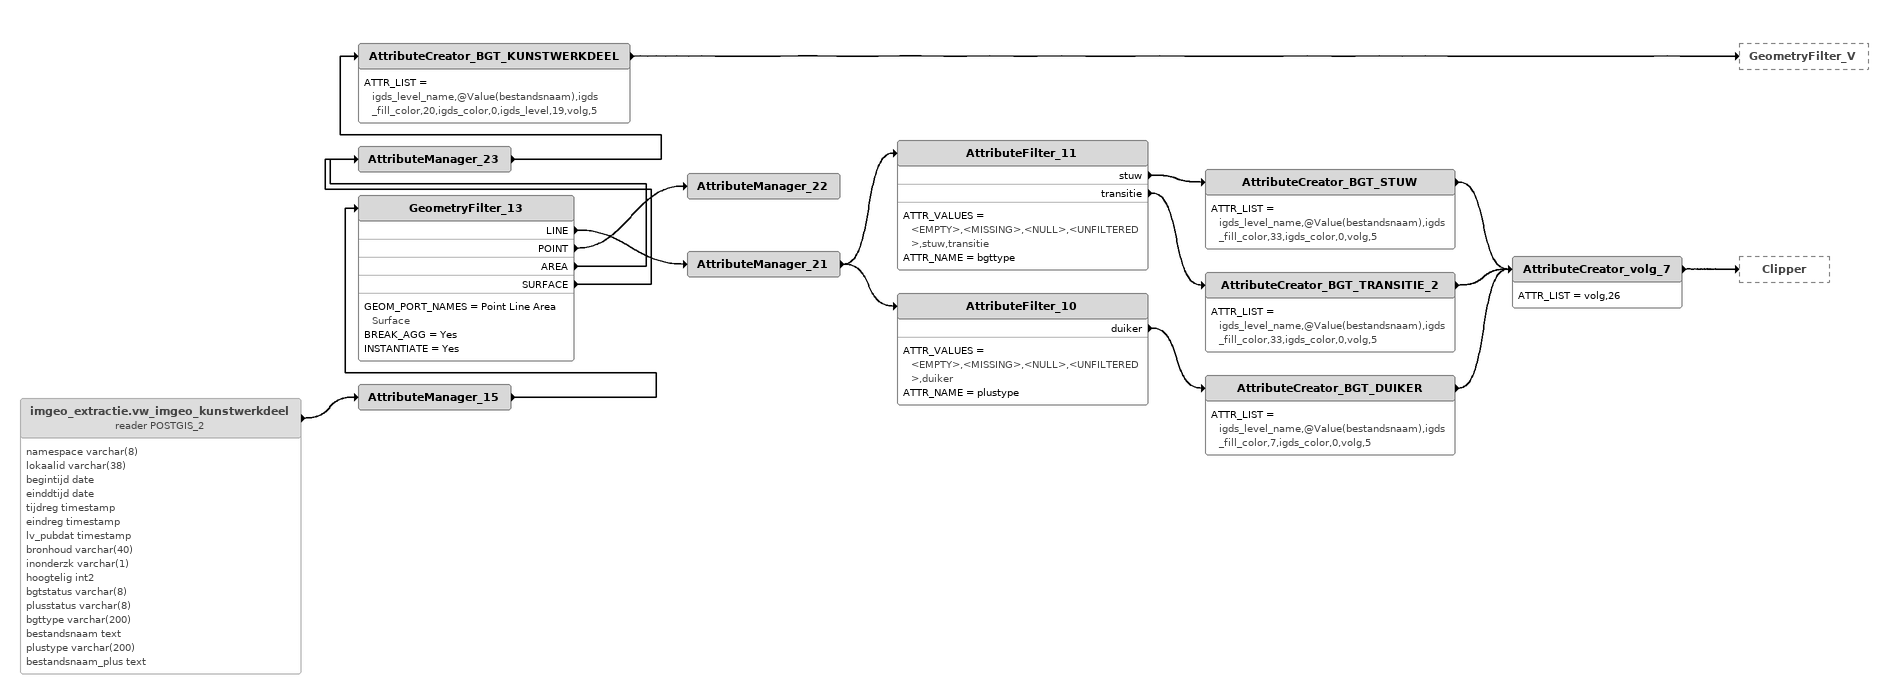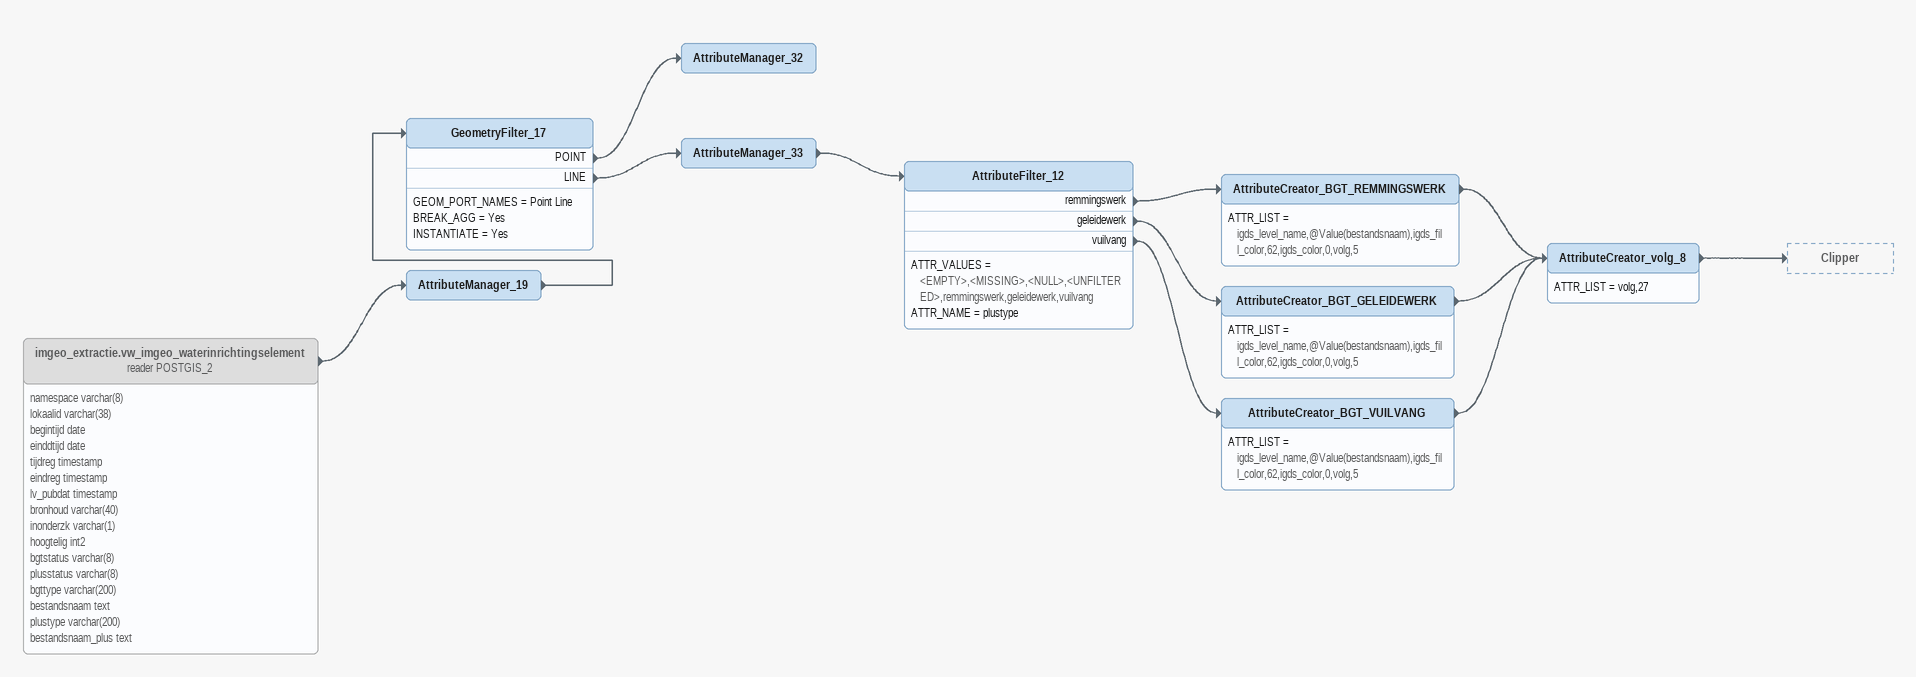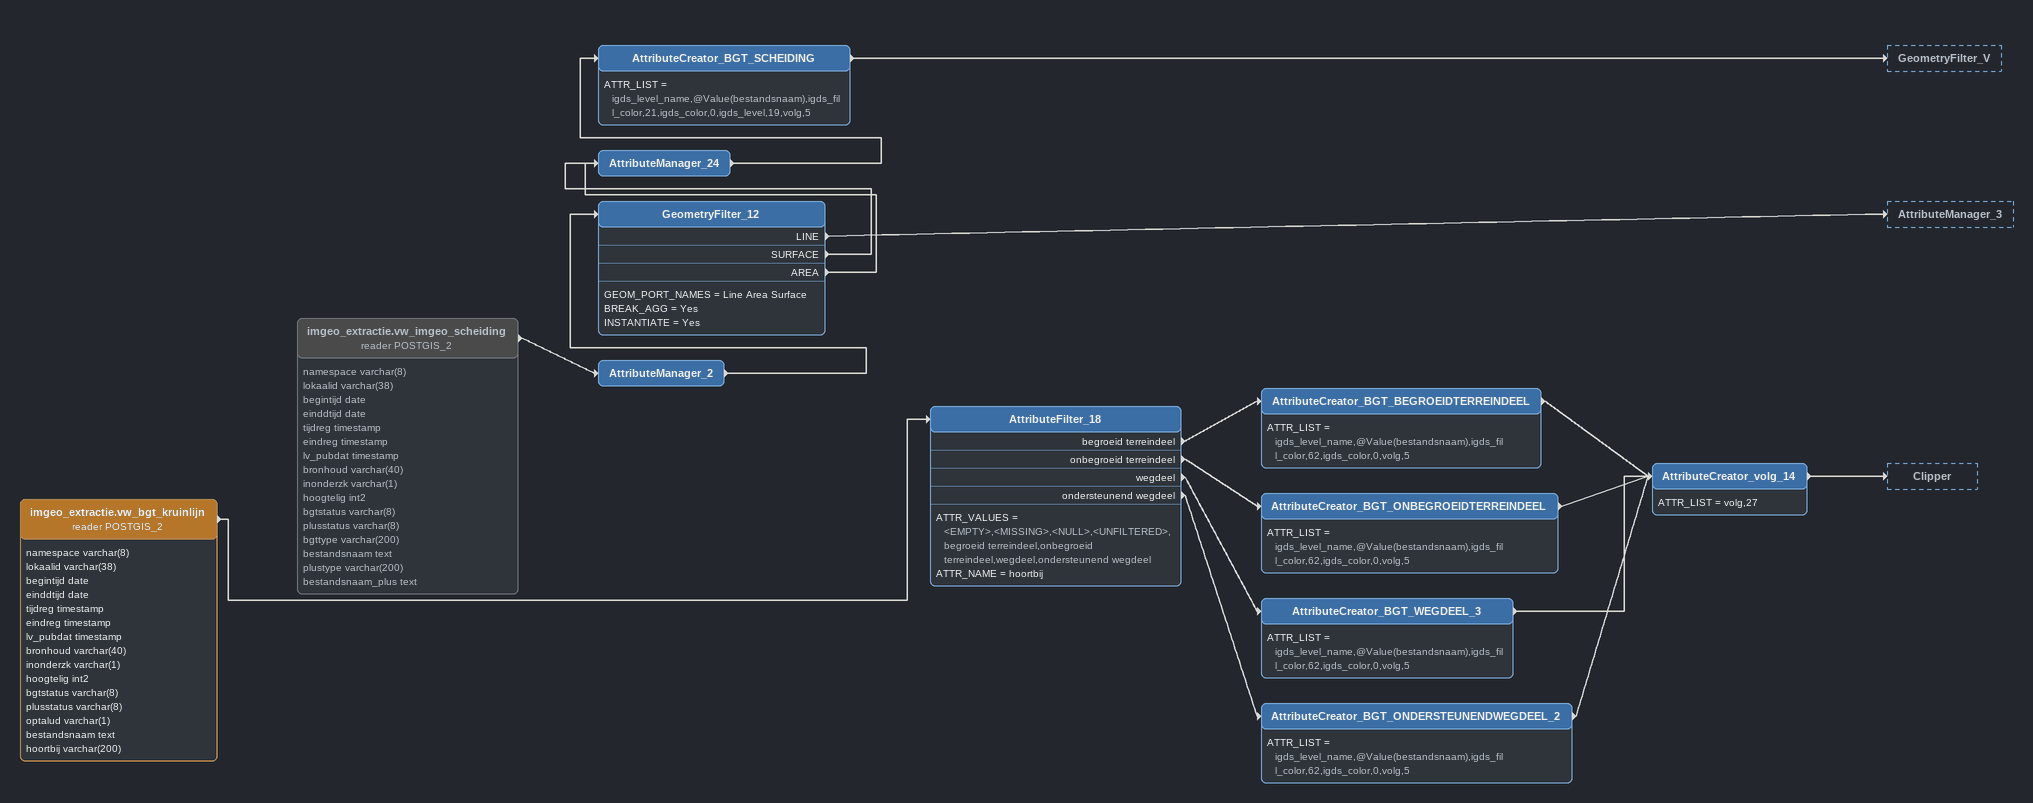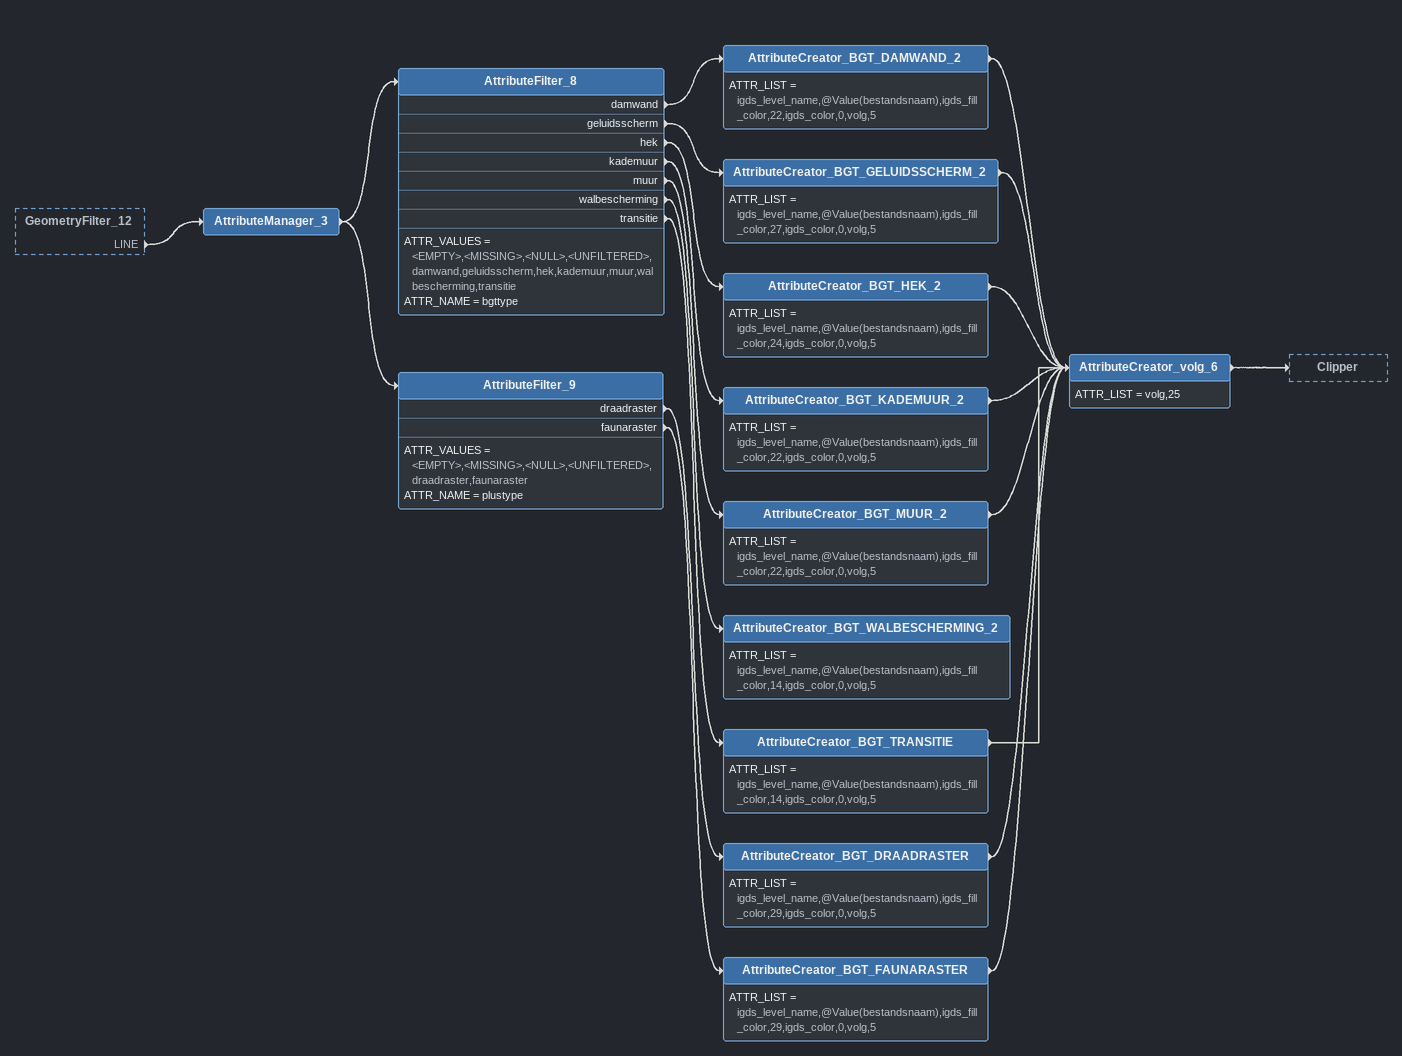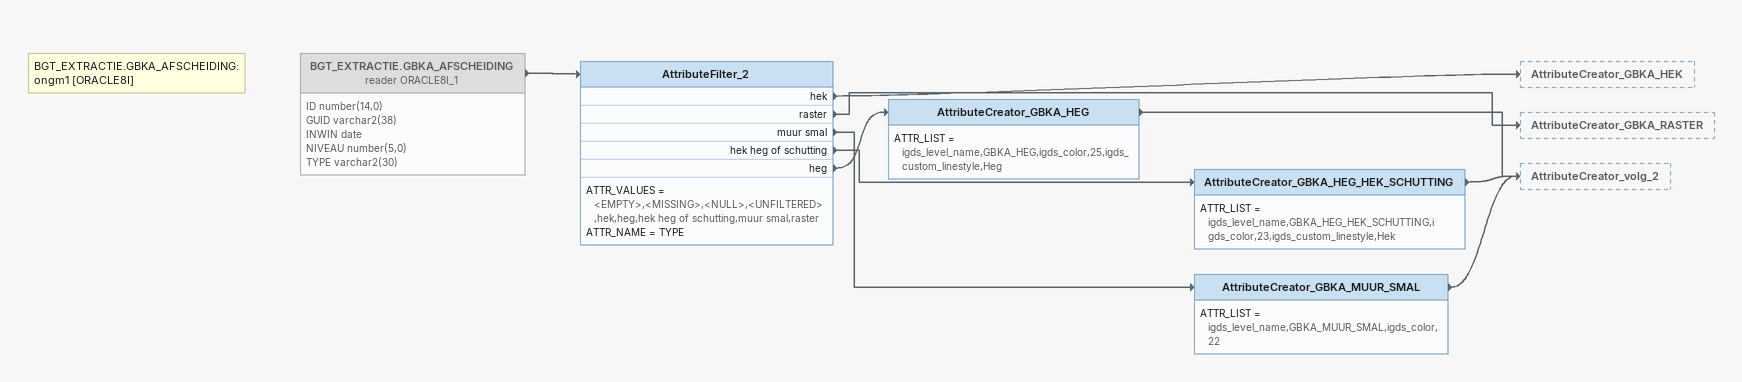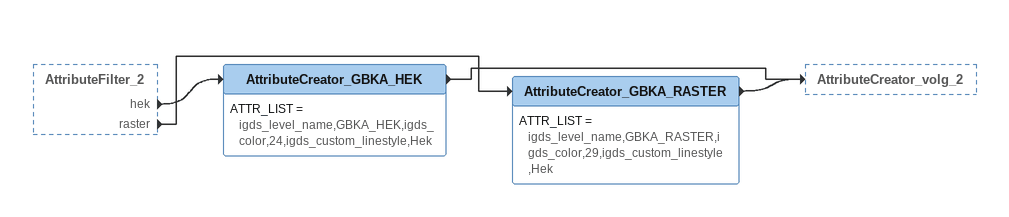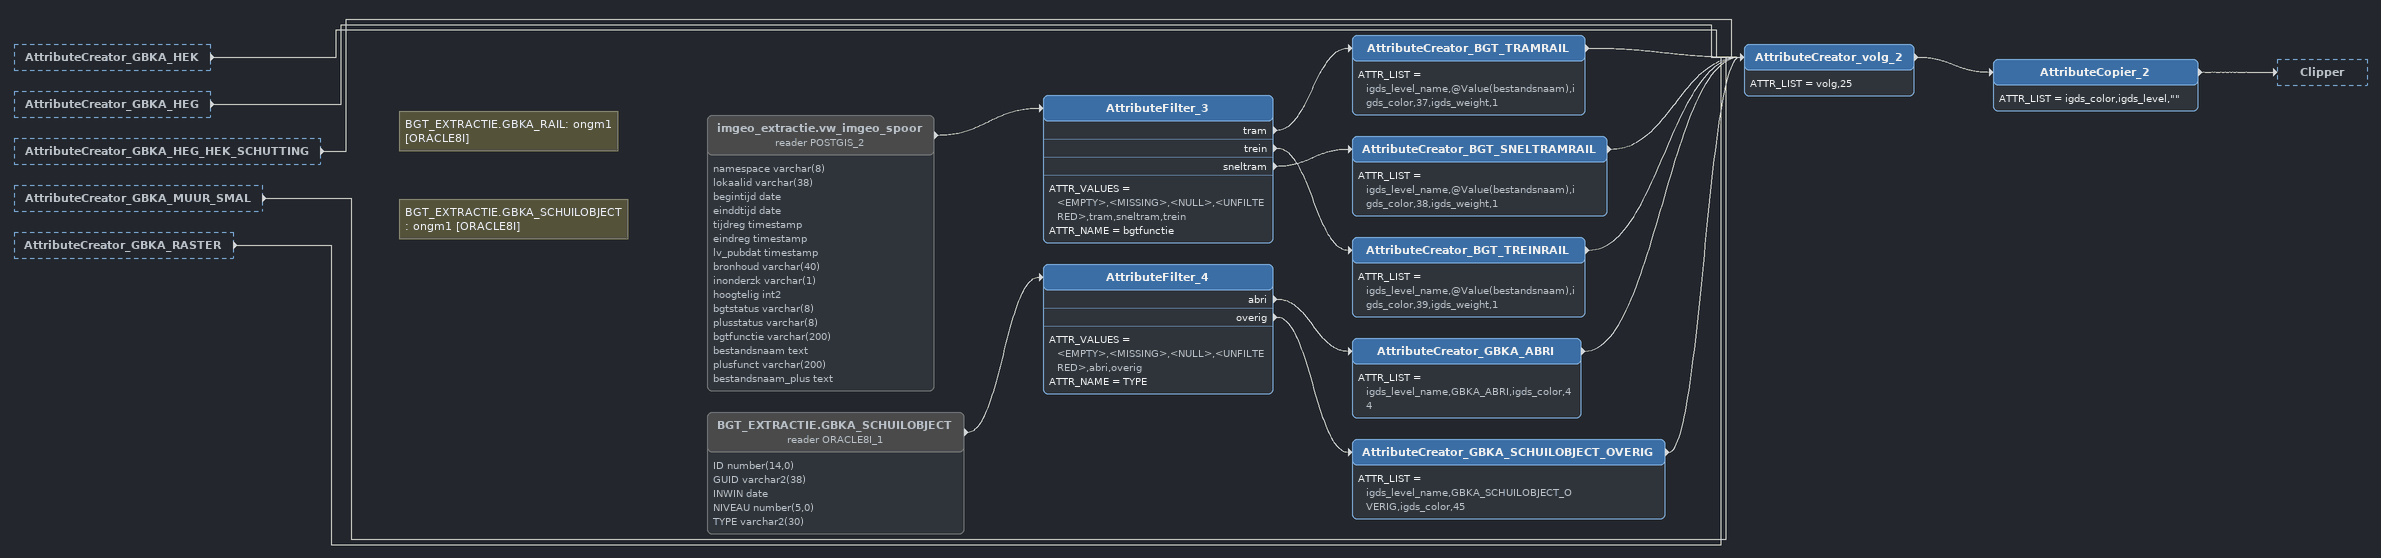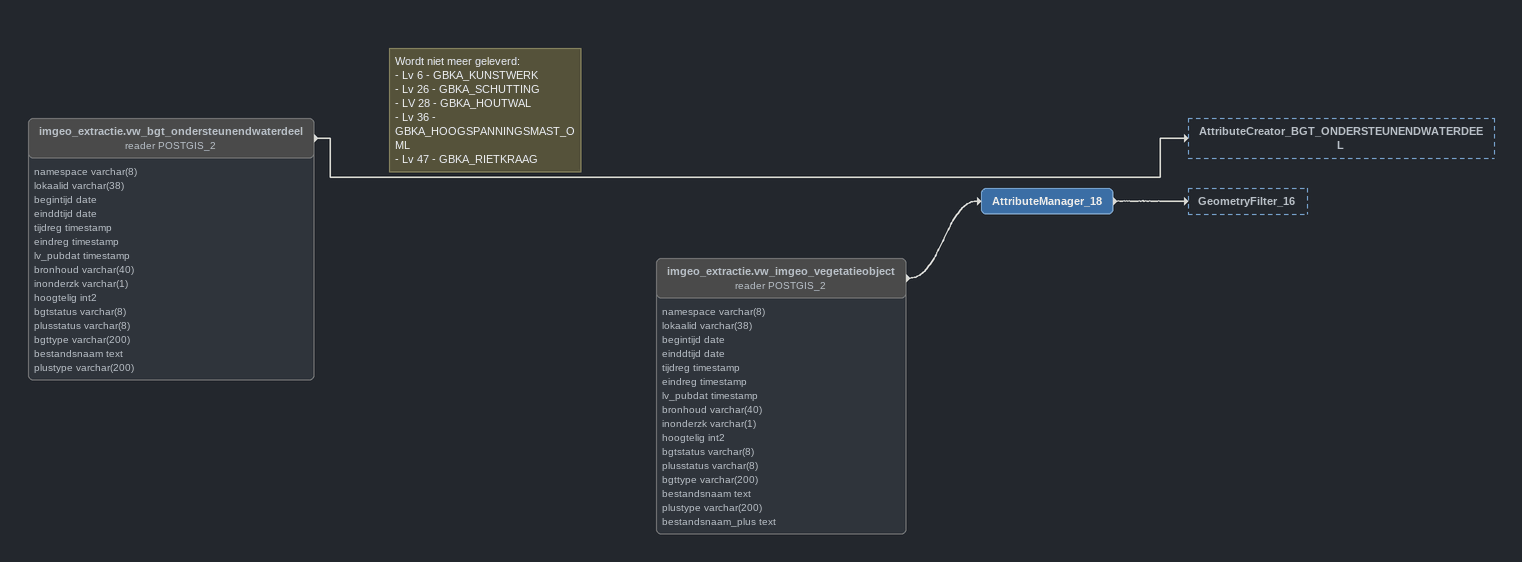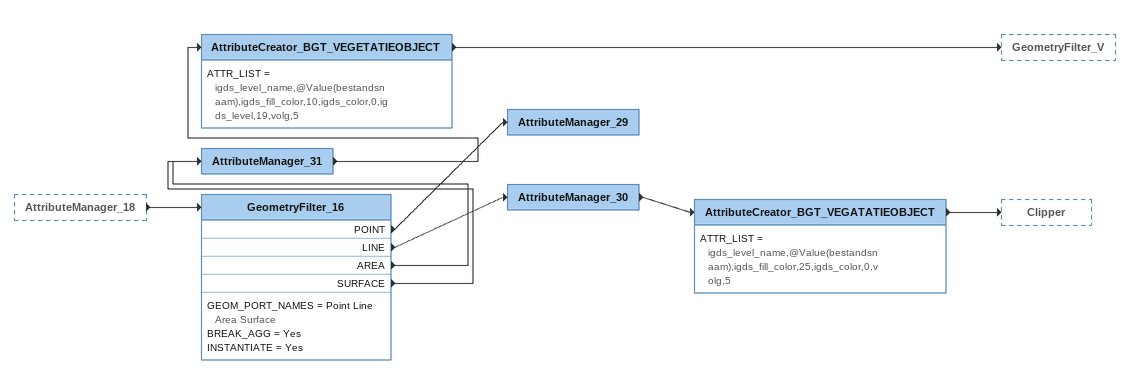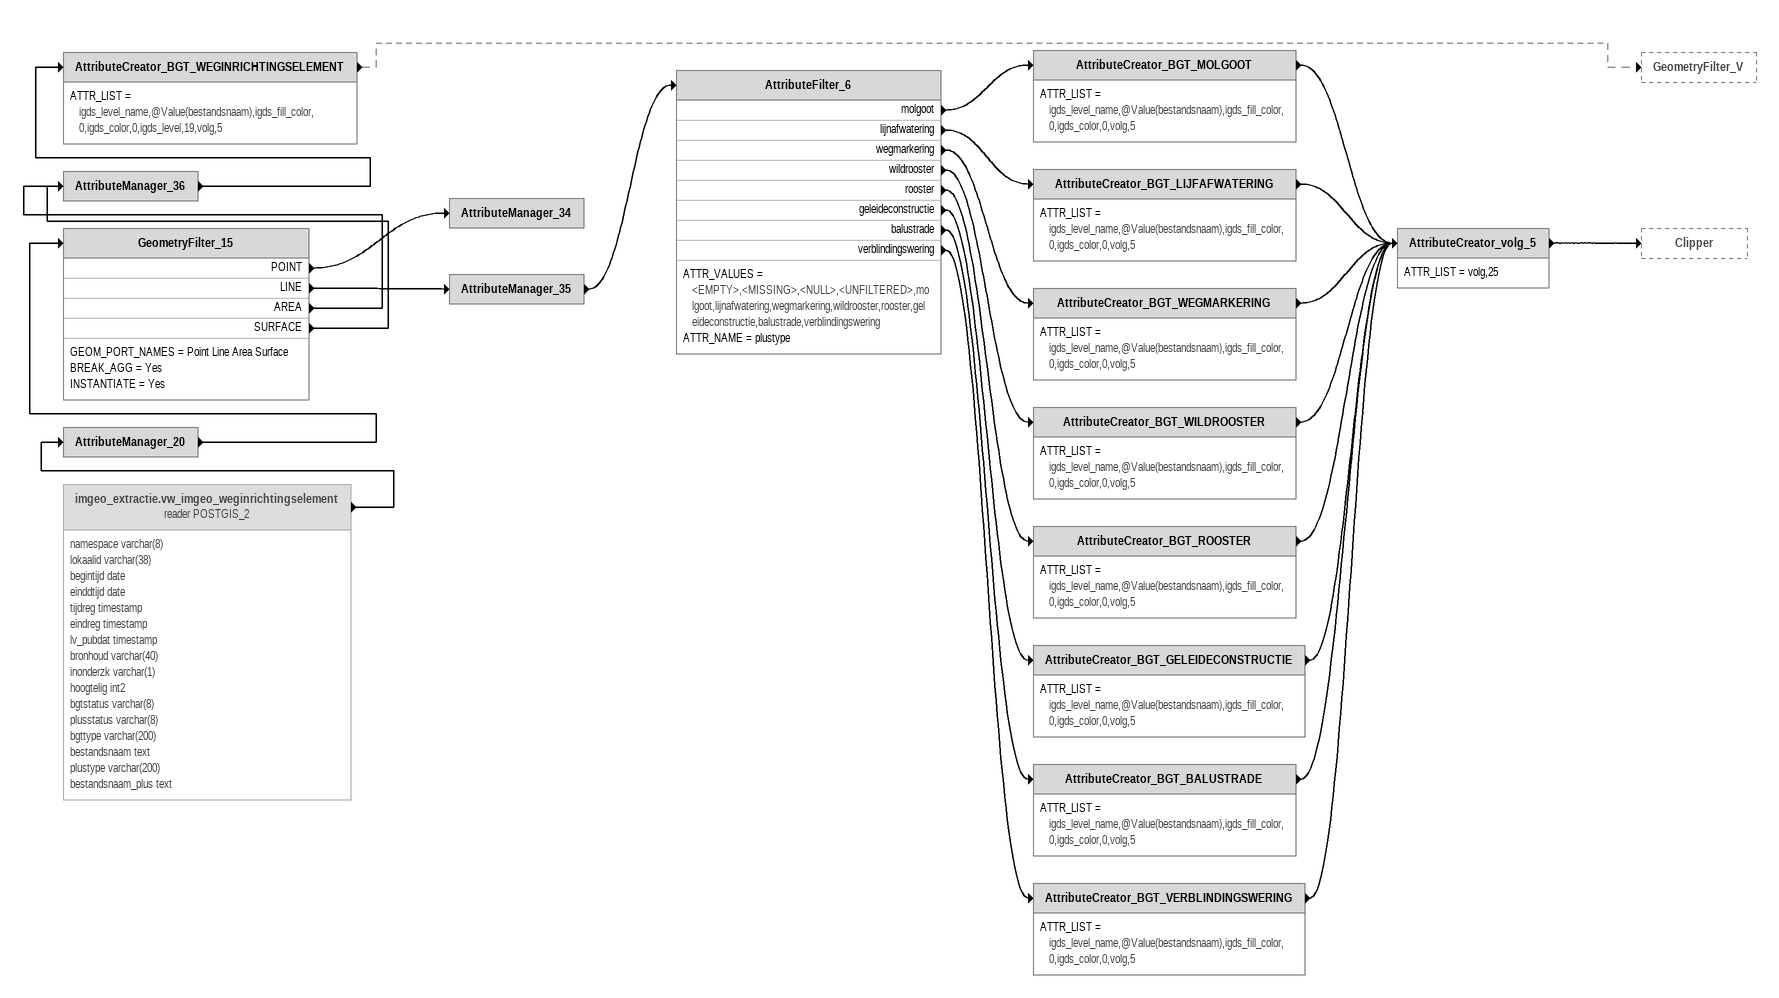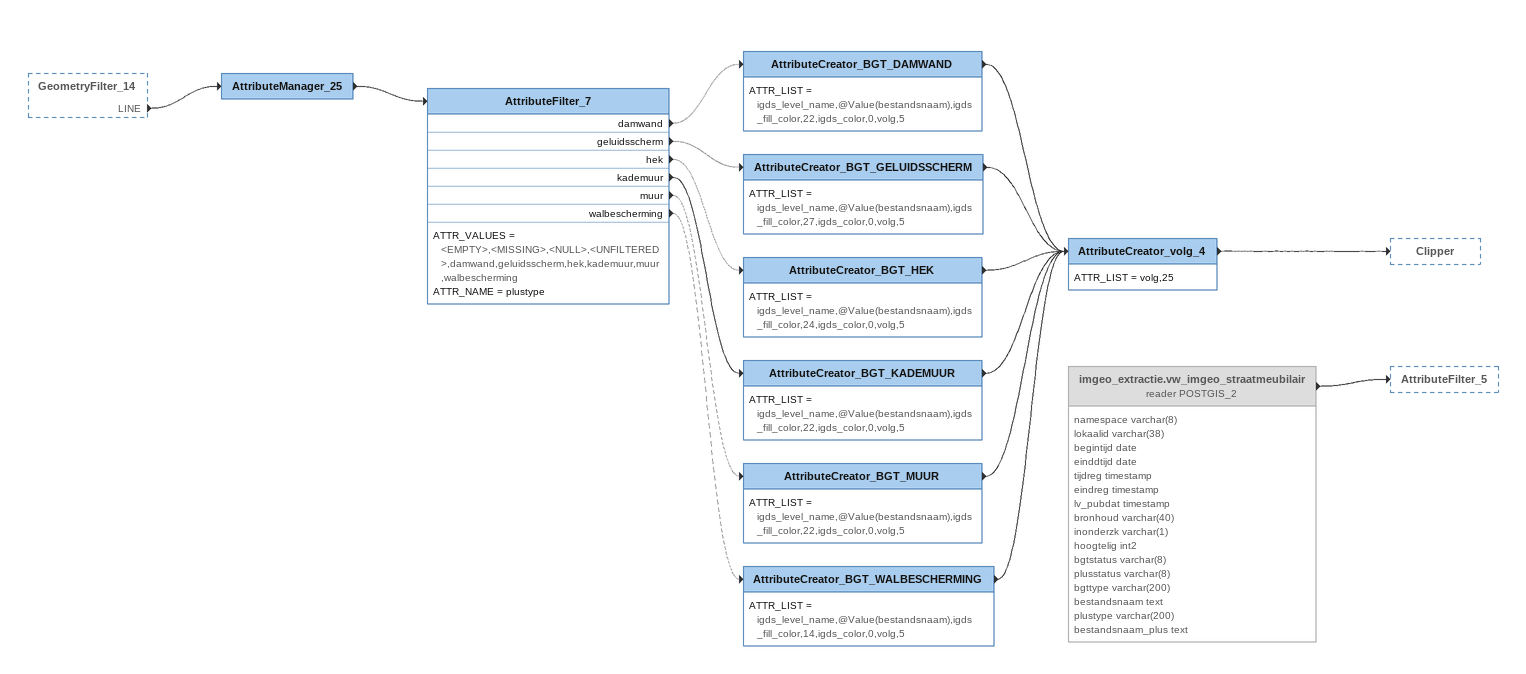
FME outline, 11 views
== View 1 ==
imgeo_extractie.vw_imgeo_kunstwerkdeel (reader POSTGIS_2) [off]
    attributes: namespace varchar(8), lokaalid varchar(38), begintijd date, einddtijd date, tijdreg timestamp, eindreg timestamp, lv_pubdat timestamp, bronhoud varchar(40), inonderzk varchar(1), hoogtelig int2, bgtstatus varchar(8), plusstatus varchar(8), bgttype varchar(200), bestandsnaam text, plustype varchar(200), bestandsnaam_plus text
    -> AttributeManager_15
AttributeManager_15
    -> GeometryFilter_13
GeometryFilter_13
    GEOM_PORT_NAMES = Point Line Area Surface
    BREAK_AGG = Yes
    INSTANTIATE = Yes
    LINE -> AttributeManager_21
    POINT -> AttributeManager_22
    AREA -> AttributeManager_23
    SURFACE -> AttributeManager_23
AttributeManager_23
    -> AttributeCreator_BGT_KUNSTWERKDEEL
AttributeCreator_BGT_KUNSTWERKDEEL
    ATTR_LIST = igds_level_name,@Value(bestandsnaam),igds_fill_color,20,igds_color,0,igds_level,19,volg,5
    -> GeometryFilter_V
AttributeManager_22
AttributeManager_21
    -> AttributeFilter_10
    -> AttributeFilter_11
AttributeFilter_11
    ATTR_VALUES = <EMPTY>,<MISSING>,<NULL>,<UNFILTERED>,stuw,transitie
    ATTR_NAME = bgttype
    stuw -> AttributeCreator_BGT_STUW
    transitie -> AttributeCreator_BGT_TRANSITIE_2
AttributeCreator_BGT_STUW
    ATTR_LIST = igds_level_name,@Value(bestandsnaam),igds_fill_color,33,igds_color,0,volg,5
    -> AttributeCreator_volg_7
AttributeCreator_BGT_TRANSITIE_2
    ATTR_LIST = igds_level_name,@Value(bestandsnaam),igds_fill_color,33,igds_color,0,volg,5
    -> AttributeCreator_volg_7
AttributeFilter_10
    ATTR_VALUES = <EMPTY>,<MISSING>,<NULL>,<UNFILTERED>,duiker
    ATTR_NAME = plustype
    duiker -> AttributeCreator_BGT_DUIKER
AttributeCreator_BGT_DUIKER
    ATTR_LIST = igds_level_name,@Value(bestandsnaam),igds_fill_color,7,igds_color,0,volg,5
    -> AttributeCreator_volg_7
AttributeCreator_volg_7
    ATTR_LIST = volg,26
    -> Clipper

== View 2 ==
imgeo_extractie.vw_imgeo_waterinrichtingselement (reader POSTGIS_2) [off]
    attributes: namespace varchar(8), lokaalid varchar(38), begintijd date, einddtijd date, tijdreg timestamp, eindreg timestamp, lv_pubdat timestamp, bronhoud varchar(40), inonderzk varchar(1), hoogtelig int2, bgtstatus varchar(8), plusstatus varchar(8), bgttype varchar(200), bestandsnaam text, plustype varchar(200), bestandsnaam_plus text
    -> AttributeManager_19
AttributeManager_19
    -> GeometryFilter_17
GeometryFilter_17
    GEOM_PORT_NAMES = Point Line
    BREAK_AGG = Yes
    INSTANTIATE = Yes
    POINT -> AttributeManager_32
    LINE -> AttributeManager_33
AttributeManager_32
AttributeManager_33
    -> AttributeFilter_12
AttributeFilter_12
    ATTR_VALUES = <EMPTY>,<MISSING>,<NULL>,<UNFILTERED>,remmingswerk,geleidewerk,vuilvang
    ATTR_NAME = plustype
    remmingswerk -> AttributeCreator_BGT_REMMINGSWERK
    geleidewerk -> AttributeCreator_BGT_GELEIDEWERK
    vuilvang -> AttributeCreator_BGT_VUILVANG
AttributeCreator_BGT_REMMINGSWERK
    ATTR_LIST = igds_level_name,@Value(bestandsnaam),igds_fill_color,62,igds_color,0,volg,5
    -> AttributeCreator_volg_8
AttributeCreator_BGT_GELEIDEWERK
    ATTR_LIST = igds_level_name,@Value(bestandsnaam),igds_fill_color,62,igds_color,0,volg,5
    -> AttributeCreator_volg_8
AttributeCreator_BGT_VUILVANG
    ATTR_LIST = igds_level_name,@Value(bestandsnaam),igds_fill_color,62,igds_color,0,volg,5
    -> AttributeCreator_volg_8
AttributeCreator_volg_8
    ATTR_LIST = volg,27
    -> Clipper

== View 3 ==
imgeo_extractie.vw_bgt_kruinlijn (reader POSTGIS_2)
    attributes: namespace varchar(8), lokaalid varchar(38), begintijd date, einddtijd date, tijdreg timestamp, eindreg timestamp, lv_pubdat timestamp, bronhoud varchar(40), inonderzk varchar(1), hoogtelig int2, bgtstatus varchar(8), plusstatus varchar(8), optalud varchar(1), bestandsnaam text, hoortbij varchar(200)
    -> AttributeFilter_18
AttributeFilter_18
    ATTR_VALUES = <EMPTY>,<MISSING>,<NULL>,<UNFILTERED>,begroeid terreindeel,onbegroeid terreindeel,wegdeel,ondersteunend wegdeel
    ATTR_NAME = hoortbij
    begroeid terreindeel -> AttributeCreator_BGT_BEGROEIDTERREINDEEL
    onbegroeid terreindeel -> AttributeCreator_BGT_ONBEGROEIDTERREINDEEL
    wegdeel -> AttributeCreator_BGT_WEGDEEL_3
    ondersteunend wegdeel -> AttributeCreator_BGT_ONDERSTEUNENDWEGDEEL_2
AttributeCreator_BGT_BEGROEIDTERREINDEEL
    ATTR_LIST = igds_level_name,@Value(bestandsnaam),igds_fill_color,62,igds_color,0,volg,5
    -> AttributeCreator_volg_14
AttributeCreator_BGT_ONBEGROEIDTERREINDEEL
    ATTR_LIST = igds_level_name,@Value(bestandsnaam),igds_fill_color,62,igds_color,0,volg,5
    -> AttributeCreator_volg_14
AttributeCreator_BGT_WEGDEEL_3
    ATTR_LIST = igds_level_name,@Value(bestandsnaam),igds_fill_color,62,igds_color,0,volg,5
    -> AttributeCreator_volg_14
AttributeCreator_BGT_ONDERSTEUNENDWEGDEEL_2
    ATTR_LIST = igds_level_name,@Value(bestandsnaam),igds_fill_color,62,igds_color,0,volg,5
    -> AttributeCreator_volg_14
AttributeCreator_volg_14
    ATTR_LIST = volg,27
    -> Clipper
imgeo_extractie.vw_imgeo_scheiding (reader POSTGIS_2) [off]
    attributes: namespace varchar(8), lokaalid varchar(38), begintijd date, einddtijd date, tijdreg timestamp, eindreg timestamp, lv_pubdat timestamp, bronhoud varchar(40), inonderzk varchar(1), hoogtelig int2, bgtstatus varchar(8), plusstatus varchar(8), bgttype varchar(200), bestandsnaam text, plustype varchar(200), bestandsnaam_plus text
    -> AttributeManager_2
AttributeManager_2
    -> GeometryFilter_12
GeometryFilter_12
    GEOM_PORT_NAMES = Line Area Surface
    BREAK_AGG = Yes
    INSTANTIATE = Yes
    LINE -> AttributeManager_3
    SURFACE -> AttributeManager_24
    AREA -> AttributeManager_24
AttributeManager_24
    -> AttributeCreator_BGT_SCHEIDING
AttributeCreator_BGT_SCHEIDING
    ATTR_LIST = igds_level_name,@Value(bestandsnaam),igds_fill_color,21,igds_color,0,igds_level,19,volg,5
    -> GeometryFilter_V

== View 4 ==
GeometryFilter_12 [outside]
    LINE -> AttributeManager_3
AttributeManager_3
    -> AttributeFilter_8
    -> AttributeFilter_9
AttributeFilter_8
    ATTR_VALUES = <EMPTY>,<MISSING>,<NULL>,<UNFILTERED>,damwand,geluidsscherm,hek,kademuur,muur,walbescherming,transitie
    ATTR_NAME = bgttype
    damwand -> AttributeCreator_BGT_DAMWAND_2
    geluidsscherm -> AttributeCreator_BGT_GELUIDSSCHERM_2
    hek -> AttributeCreator_BGT_HEK_2
    kademuur -> AttributeCreator_BGT_KADEMUUR_2
    muur -> AttributeCreator_BGT_MUUR_2
    walbescherming -> AttributeCreator_BGT_WALBESCHERMING_2
    transitie -> AttributeCreator_BGT_TRANSITIE
AttributeCreator_BGT_DAMWAND_2
    ATTR_LIST = igds_level_name,@Value(bestandsnaam),igds_fill_color,22,igds_color,0,volg,5
    -> AttributeCreator_volg_6
AttributeCreator_BGT_GELUIDSSCHERM_2
    ATTR_LIST = igds_level_name,@Value(bestandsnaam),igds_fill_color,27,igds_color,0,volg,5
    -> AttributeCreator_volg_6
AttributeCreator_BGT_HEK_2
    ATTR_LIST = igds_level_name,@Value(bestandsnaam),igds_fill_color,24,igds_color,0,volg,5
    -> AttributeCreator_volg_6
AttributeCreator_BGT_KADEMUUR_2
    ATTR_LIST = igds_level_name,@Value(bestandsnaam),igds_fill_color,22,igds_color,0,volg,5
    -> AttributeCreator_volg_6
AttributeCreator_BGT_MUUR_2
    ATTR_LIST = igds_level_name,@Value(bestandsnaam),igds_fill_color,22,igds_color,0,volg,5
    -> AttributeCreator_volg_6
AttributeCreator_BGT_WALBESCHERMING_2
    ATTR_LIST = igds_level_name,@Value(bestandsnaam),igds_fill_color,14,igds_color,0,volg,5
AttributeCreator_BGT_TRANSITIE
    ATTR_LIST = igds_level_name,@Value(bestandsnaam),igds_fill_color,14,igds_color,0,volg,5
    -> AttributeCreator_volg_6
AttributeFilter_9
    ATTR_VALUES = <EMPTY>,<MISSING>,<NULL>,<UNFILTERED>,draadraster,faunaraster
    ATTR_NAME = plustype
    draadraster -> AttributeCreator_BGT_DRAADRASTER
    faunaraster -> AttributeCreator_BGT_FAUNARASTER
AttributeCreator_BGT_DRAADRASTER
    ATTR_LIST = igds_level_name,@Value(bestandsnaam),igds_fill_color,29,igds_color,0,volg,5
    -> AttributeCreator_volg_6
AttributeCreator_BGT_FAUNARASTER
    ATTR_LIST = igds_level_name,@Value(bestandsnaam),igds_fill_color,29,igds_color,0,volg,5
    -> AttributeCreator_volg_6
AttributeCreator_volg_6
    ATTR_LIST = volg,25
    -> Clipper

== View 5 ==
Note: BGT_EXTRACTIE.GBKA_AFSCHEIDING: ongm1 [ORACLE8I]
BGT_EXTRACTIE.GBKA_AFSCHEIDING (reader ORACLE8I_1) [off]
    attributes: ID number(14,0), GUID varchar2(38), INWIN date, NIVEAU number(5,0), TYPE varchar2(30)
    -> AttributeFilter_2
AttributeFilter_2
    ATTR_VALUES = <EMPTY>,<MISSING>,<NULL>,<UNFILTERED>,hek,heg,hek heg of schutting,muur smal,raster
    ATTR_NAME = TYPE
    hek -> AttributeCreator_GBKA_HEK
    raster -> AttributeCreator_GBKA_RASTER
    muur smal -> AttributeCreator_GBKA_MUUR_SMAL
    hek heg of schutting -> AttributeCreator_GBKA_HEG_HEK_SCHUTTING
    heg -> AttributeCreator_GBKA_HEG
AttributeCreator_GBKA_HEG
    ATTR_LIST = igds_level_name,GBKA_HEG,igds_color,25,igds_custom_linestyle,Heg
    -> AttributeCreator_volg_2
AttributeCreator_GBKA_HEG_HEK_SCHUTTING
    ATTR_LIST = igds_level_name,GBKA_HEG_HEK_SCHUTTING,igds_color,23,igds_custom_linestyle,Hek
    -> AttributeCreator_volg_2
AttributeCreator_GBKA_MUUR_SMAL
    ATTR_LIST = igds_level_name,GBKA_MUUR_SMAL,igds_color,22
    -> AttributeCreator_volg_2

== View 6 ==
AttributeFilter_2 [outside]
    hek -> AttributeCreator_GBKA_HEK
    raster -> AttributeCreator_GBKA_RASTER
AttributeCreator_GBKA_HEK
    ATTR_LIST = igds_level_name,GBKA_HEK,igds_color,24,igds_custom_linestyle,Hek
    -> AttributeCreator_volg_2
AttributeCreator_GBKA_RASTER
    ATTR_LIST = igds_level_name,GBKA_RASTER,igds_color,29,igds_custom_linestyle,Hek
    -> AttributeCreator_volg_2

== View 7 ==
AttributeCreator_GBKA_HEK [outside]
    -> AttributeCreator_volg_2
AttributeCreator_GBKA_HEG [outside]
    -> AttributeCreator_volg_2
AttributeCreator_GBKA_HEG_HEK_SCHUTTING [outside]
    -> AttributeCreator_volg_2
AttributeCreator_GBKA_MUUR_SMAL [outside]
    -> AttributeCreator_volg_2
AttributeCreator_GBKA_RASTER [outside]
    -> AttributeCreator_volg_2
Note: BGT_EXTRACTIE.GBKA_RAIL: ongm1 [ORACLE8I]
imgeo_extractie.vw_imgeo_spoor (reader POSTGIS_2) [off]
    attributes: namespace varchar(8), lokaalid varchar(38), begintijd date, einddtijd date, tijdreg timestamp, eindreg timestamp, lv_pubdat timestamp, bronhoud varchar(40), inonderzk varchar(1), hoogtelig int2, bgtstatus varchar(8), plusstatus varchar(8), bgtfunctie varchar(200), bestandsnaam text, plusfunct varchar(200), bestandsnaam_plus text
    -> AttributeFilter_3
AttributeFilter_3
    ATTR_VALUES = <EMPTY>,<MISSING>,<NULL>,<UNFILTERED>,tram,sneltram,trein
    ATTR_NAME = bgtfunctie
    tram -> AttributeCreator_BGT_TRAMRAIL
    trein -> AttributeCreator_BGT_TREINRAIL
    sneltram -> AttributeCreator_BGT_SNELTRAMRAIL
AttributeCreator_BGT_TRAMRAIL
    ATTR_LIST = igds_level_name,@Value(bestandsnaam),igds_color,37,igds_weight,1
    -> AttributeCreator_volg_2
AttributeCreator_BGT_SNELTRAMRAIL
    ATTR_LIST = igds_level_name,@Value(bestandsnaam),igds_color,38,igds_weight,1
    -> AttributeCreator_volg_2
AttributeCreator_BGT_TREINRAIL
    ATTR_LIST = igds_level_name,@Value(bestandsnaam),igds_color,39,igds_weight,1
    -> AttributeCreator_volg_2
Note: BGT_EXTRACTIE.GBKA_SCHUILOBJECT: ongm1 [ORACLE8I]
BGT_EXTRACTIE.GBKA_SCHUILOBJECT (reader ORACLE8I_1) [off]
    attributes: ID number(14,0), GUID varchar2(38), INWIN date, NIVEAU number(5,0), TYPE varchar2(30)
    -> AttributeFilter_4
AttributeFilter_4
    ATTR_VALUES = <EMPTY>,<MISSING>,<NULL>,<UNFILTERED>,abri,overig
    ATTR_NAME = TYPE
    abri -> AttributeCreator_GBKA_ABRI
    overig -> AttributeCreator_GBKA_SCHUILOBJECT_OVERIG
AttributeCreator_GBKA_ABRI
    ATTR_LIST = igds_level_name,GBKA_ABRI,igds_color,44
    -> AttributeCreator_volg_2
AttributeCreator_GBKA_SCHUILOBJECT_OVERIG
    ATTR_LIST = igds_level_name,GBKA_SCHUILOBJECT_OVERIG,igds_color,45
    -> AttributeCreator_volg_2
AttributeCreator_volg_2
    ATTR_LIST = volg,25
    -> AttributeCopier_2
AttributeCopier_2
    ATTR_LIST = igds_color,igds_level,""
    -> Clipper

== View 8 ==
Note: Wordt niet meer geleverd: / - Lv 6 - GBKA_KUNSTWERK / - Lv 26 - GBKA_SCHUTTING / - LV 28 - GBKA_HOUTWAL / - Lv 36 - GBKA_HOOGSPANNINGSMAST_OML / - Lv 47 - GBKA_RIETKRAAG
imgeo_extractie.vw_bgt_ondersteunendwaterdeel (reader POSTGIS_2) [off]
    attributes: namespace varchar(8), lokaalid varchar(38), begintijd date, einddtijd date, tijdreg timestamp, eindreg timestamp, lv_pubdat timestamp, bronhoud varchar(40), inonderzk varchar(1), hoogtelig int2, bgtstatus varchar(8), plusstatus varchar(8), bgttype varchar(200), bestandsnaam text, plustype varchar(200)
    -> AttributeCreator_BGT_ONDERSTEUNENDWATERDEEL
imgeo_extractie.vw_imgeo_vegetatieobject (reader POSTGIS_2) [off]
    attributes: namespace varchar(8), lokaalid varchar(38), begintijd date, einddtijd date, tijdreg timestamp, eindreg timestamp, lv_pubdat timestamp, bronhoud varchar(40), inonderzk varchar(1), hoogtelig int2, bgtstatus varchar(8), plusstatus varchar(8), bgttype varchar(200), bestandsnaam text, plustype varchar(200), bestandsnaam_plus text
    -> AttributeManager_18
AttributeManager_18
    -> GeometryFilter_16

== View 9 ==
AttributeManager_18 [outside]
    -> GeometryFilter_16
GeometryFilter_16
    GEOM_PORT_NAMES = Point Line Area Surface
    BREAK_AGG = Yes
    INSTANTIATE = Yes
    POINT -> AttributeManager_29
    LINE -> AttributeManager_30
    AREA -> AttributeManager_31
    SURFACE -> AttributeManager_31
AttributeManager_31
    -> AttributeCreator_BGT_VEGETATIEOBJECT
AttributeCreator_BGT_VEGETATIEOBJECT
    ATTR_LIST = igds_level_name,@Value(bestandsnaam),igds_fill_color,10,igds_color,0,igds_level,19,volg,5
    -> GeometryFilter_V
AttributeManager_29
AttributeManager_30
    -> AttributeCreator_BGT_VEGATATIEOBJECT
AttributeCreator_BGT_VEGATATIEOBJECT
    ATTR_LIST = igds_level_name,@Value(bestandsnaam),igds_fill_color,25,igds_color,0,volg,5
    -> Clipper

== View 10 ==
imgeo_extractie.vw_imgeo_weginrichtingselement (reader POSTGIS_2) [off]
    attributes: namespace varchar(8), lokaalid varchar(38), begintijd date, einddtijd date, tijdreg timestamp, eindreg timestamp, lv_pubdat timestamp, bronhoud varchar(40), inonderzk varchar(1), hoogtelig int2, bgtstatus varchar(8), plusstatus varchar(8), bgttype varchar(200), bestandsnaam text, plustype varchar(200), bestandsnaam_plus text
    -> AttributeManager_20
AttributeManager_20
    -> GeometryFilter_15
GeometryFilter_15
    GEOM_PORT_NAMES = Point Line Area Surface
    BREAK_AGG = Yes
    INSTANTIATE = Yes
    POINT -> AttributeManager_34
    LINE -> AttributeManager_35
    AREA -> AttributeManager_36
    SURFACE -> AttributeManager_36
AttributeManager_36
    -> AttributeCreator_BGT_WEGINRICHTINGSELEMENT
AttributeCreator_BGT_WEGINRICHTINGSELEMENT
    ATTR_LIST = igds_level_name,@Value(bestandsnaam),igds_fill_color,0,igds_color,0,igds_level,19,volg,5
    -> GeometryFilter_V [off]
AttributeManager_34
AttributeManager_35
    -> AttributeFilter_6
AttributeFilter_6
    ATTR_VALUES = <EMPTY>,<MISSING>,<NULL>,<UNFILTERED>,molgoot,lijnafwatering,wegmarkering,wildrooster,rooster,geleideconstructie,balustrade,verblindingswering
    ATTR_NAME = plustype
    molgoot -> AttributeCreator_BGT_MOLGOOT
    lijnafwatering -> AttributeCreator_BGT_LIJFAFWATERING
    wegmarkering -> AttributeCreator_BGT_WEGMARKERING
    wildrooster -> AttributeCreator_BGT_WILDROOSTER
    rooster -> AttributeCreator_BGT_ROOSTER
    geleideconstructie -> AttributeCreator_BGT_GELEIDECONSTRUCTIE
    balustrade -> AttributeCreator_BGT_BALUSTRADE
    verblindingswering -> AttributeCreator_BGT_VERBLINDINGSWERING
AttributeCreator_BGT_MOLGOOT
    ATTR_LIST = igds_level_name,@Value(bestandsnaam),igds_fill_color,0,igds_color,0,volg,5
    -> AttributeCreator_volg_5
AttributeCreator_BGT_LIJFAFWATERING
    ATTR_LIST = igds_level_name,@Value(bestandsnaam),igds_fill_color,0,igds_color,0,volg,5
    -> AttributeCreator_volg_5
AttributeCreator_BGT_WEGMARKERING
    ATTR_LIST = igds_level_name,@Value(bestandsnaam),igds_fill_color,0,igds_color,0,volg,5
    -> AttributeCreator_volg_5
AttributeCreator_BGT_WILDROOSTER
    ATTR_LIST = igds_level_name,@Value(bestandsnaam),igds_fill_color,0,igds_color,0,volg,5
    -> AttributeCreator_volg_5
AttributeCreator_BGT_ROOSTER
    ATTR_LIST = igds_level_name,@Value(bestandsnaam),igds_fill_color,0,igds_color,0,volg,5
    -> AttributeCreator_volg_5
AttributeCreator_BGT_GELEIDECONSTRUCTIE
    ATTR_LIST = igds_level_name,@Value(bestandsnaam),igds_fill_color,0,igds_color,0,volg,5
    -> AttributeCreator_volg_5
AttributeCreator_BGT_BALUSTRADE
    ATTR_LIST = igds_level_name,@Value(bestandsnaam),igds_fill_color,0,igds_color,0,volg,5
    -> AttributeCreator_volg_5
AttributeCreator_BGT_VERBLINDINGSWERING
    ATTR_LIST = igds_level_name,@Value(bestandsnaam),igds_fill_color,0,igds_color,0,volg,5
    -> AttributeCreator_volg_5
AttributeCreator_volg_5
    ATTR_LIST = volg,25
    -> Clipper

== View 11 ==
GeometryFilter_14 [outside]
    LINE -> AttributeManager_25
AttributeManager_25
    -> AttributeFilter_7
AttributeFilter_7
    ATTR_VALUES = <EMPTY>,<MISSING>,<NULL>,<UNFILTERED>,damwand,geluidsscherm,hek,kademuur,muur,walbescherming
    ATTR_NAME = plustype
    damwand -> AttributeCreator_BGT_DAMWAND [off]
    geluidsscherm -> AttributeCreator_BGT_GELUIDSSCHERM [off]
    hek -> AttributeCreator_BGT_HEK [off]
    kademuur -> AttributeCreator_BGT_KADEMUUR
    muur -> AttributeCreator_BGT_MUUR [off]
    walbescherming -> AttributeCreator_BGT_WALBESCHERMING [off]
AttributeCreator_BGT_DAMWAND
    ATTR_LIST = igds_level_name,@Value(bestandsnaam),igds_fill_color,22,igds_color,0,volg,5
    -> AttributeCreator_volg_4
AttributeCreator_BGT_GELUIDSSCHERM
    ATTR_LIST = igds_level_name,@Value(bestandsnaam),igds_fill_color,27,igds_color,0,volg,5
    -> AttributeCreator_volg_4
AttributeCreator_BGT_HEK
    ATTR_LIST = igds_level_name,@Value(bestandsnaam),igds_fill_color,24,igds_color,0,volg,5
    -> AttributeCreator_volg_4
AttributeCreator_BGT_KADEMUUR
    ATTR_LIST = igds_level_name,@Value(bestandsnaam),igds_fill_color,22,igds_color,0,volg,5
    -> AttributeCreator_volg_4
AttributeCreator_BGT_MUUR
    ATTR_LIST = igds_level_name,@Value(bestandsnaam),igds_fill_color,22,igds_color,0,volg,5
    -> AttributeCreator_volg_4
AttributeCreator_BGT_WALBESCHERMING
    ATTR_LIST = igds_level_name,@Value(bestandsnaam),igds_fill_color,14,igds_color,0,volg,5
    -> AttributeCreator_volg_4
AttributeCreator_volg_4
    ATTR_LIST = volg,25
    -> Clipper
imgeo_extractie.vw_imgeo_straatmeubilair (reader POSTGIS_2) [off]
    attributes: namespace varchar(8), lokaalid varchar(38), begintijd date, einddtijd date, tijdreg timestamp, eindreg timestamp, lv_pubdat timestamp, bronhoud varchar(40), inonderzk varchar(1), hoogtelig int2, bgtstatus varchar(8), plusstatus varchar(8), bgttype varchar(200), bestandsnaam text, plustype varchar(200), bestandsnaam_plus text
    -> AttributeFilter_5
